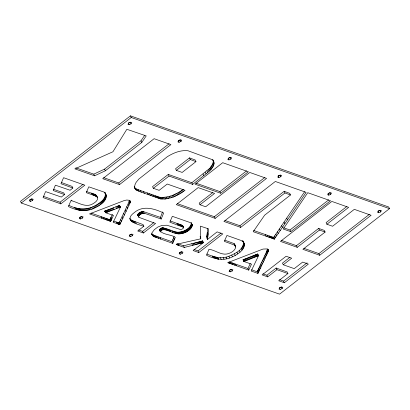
<?xml version="1.0" encoding="UTF-8"?>
<svg xmlns="http://www.w3.org/2000/svg" width="410" height="410" viewBox="0 0 410 410"><rect width="100%" height="100%" fill="white"/><g stroke="black" fill="none" stroke-linecap="round" stroke-linejoin="round"><path stroke-width="0.61" d="M206.804 254.015C213.743 256.952 221.497 259.479 228.888 256.224C234.797 253.785 243.781 249.823 243.468 242.238M224.716 240.163L234.095 243.581C238.333 247.753 232.947 252.191 229.016 253.39C222.133 256.286 215.552 250.044 208.977 249.27L206.481 255.266C214.604 259.069 224.101 261.334 232.506 256.773C238.128 254.354 248.045 247.855 242.756 240.752L244.268 243.883M234.868 245.954L234.499 244.191M113.565 221.108L119.156 222.855L128.13 203.847L129.488 200.249L130.288 201.894L130.201 202.622L119.899 224.536L113.186 222.338L120.381 207.214L119.556 205.441L104.822 211.073L105.303 211.293M257.957 273.434L257.157 271.789L266.172 252.668L267.535 249.003L268.335 250.648L268.104 251.745L257.957 273.434L251.227 271.041L258.474 255.799L257.675 254.036L243.063 259.755L243.976 261.508L251.499 264.163L248.773 270.103L227.673 262.666L262.969 249.07L266.592 248.921L267.92 249.567L268.335 250.648M203.375 242.623L184.321 247.44L178.97 245.554L178.171 243.909L183.526 245.79L202.53 240.983L203.375 242.623L193.12 250.551L198.819 252.56L222.814 233.895L217.11 231.881L207.511 239.455L206.712 237.81L207.696 228.375M207.511 239.455L208.603 228.882L200.398 226.151L200.756 238.81L176.136 244.37L178.97 245.554M160.351 231.64C158.219 229.846 160.72 228.124 162.375 227.863C167.516 228.411 172.138 231.419 177.253 232.234C182.824 232.419 190.829 229.046 191.367 222.937C194.899 229.836 181.83 235.181 176.546 233.582C171.667 232.998 166.849 228.549 161.888 229.948C161.355 230.287 160.828 230.676 160.433 231.178C163.175 234.776 171.693 234.582 175.321 237.303L172.794 243.376L154.201 236.698L152.53 235.535L151.567 233.838M170.16 220.913L182.486 225.418L183.562 227.34L183.465 228.021L181.958 229.241L180.426 229.508L166.952 225.239L161.965 225.403L157.855 227.037L154.278 229.692L151.915 232.921L152.1 234.935M137.709 215.065C138.273 212.595 141.265 211.678 143.51 211.601L160.407 217.382L161.207 219.027L163.651 213C154.391 208.68 142.998 205.031 134.234 212.641C122.928 220.841 137.488 224.413 143.864 226.223L137.724 230.999L143.403 233.003L155.58 223.46L139.641 217.577L138.621 216.962L137.709 215.065L138.17 215.593M68.777 205.297C76.598 209.32 85.972 210.458 93.972 206.271C98.902 203.647 106.892 199.368 105.083 192.613M86.571 191.414C90.108 193.556 96.827 192.982 97.626 198.271C97.529 201.013 94.812 202.617 92.727 203.898C85.521 208.101 78.049 202.238 70.971 200.577L68.414 206.537C76.567 210.684 86.367 212.375 94.771 207.916C99.907 205.318 108.881 200.131 105.349 193.161M168.264 174.414L169.063 176.059L192.654 184.382L207.783 172.472L211.314 169.151L213.087 166.537L214.066 163.621L213.543 161.109L212.359 159.674L188.041 150.762C180.605 149.896 173.368 152.909 167.193 156.789L138.8 179.093L136.115 182.342L134.936 184.838L134.583 187.344L135.756 189.758L139.036 191.352L160.407 198.911L165.65 198.983L173.056 197.174L178.883 194.401L185.053 190.317L167.244 184.034L159.136 190.337L153.335 188.292L152.535 186.647L168.264 174.414L191.854 182.737L209.935 168.182L212.78 163.872L213.267 161.97L213.082 160.254M119.505 205.743L119.556 205.441M257.516 254.513L257.675 254.036M161.207 219.027L144.31 213.246C142.065 213.323 139.072 214.245 138.508 216.711L138.621 216.962M160.407 217.382L162.626 211.903M172.794 243.376L171.995 241.731L174.096 236.683M182.665 226.376L182.763 225.695M248.773 270.103L247.973 268.453L250.208 263.594M120.402 207.127L105.616 212.718L104.781 211.094L105.58 212.739L113.467 215.465L110.608 221.354L109.808 219.709L112.401 214.394M160.407 231.235L159.608 229.585M32.467 200.521L33.21 199.286L32.047 198.876L30.135 199.701L29.392 200.936L30.56 201.346L32.467 200.521L31.667 198.876L29.761 199.701L30.56 201.346M131.046 123.846L131.789 122.61L130.621 122.2L128.714 123.026L127.971 124.261L129.14 124.671L131.046 123.846L130.247 122.2M82.389 218.14L83.133 216.905L81.969 216.495L80.063 217.32L79.32 218.556L80.483 218.966L82.389 218.14L81.59 216.495M180.969 141.465L181.712 140.23L180.549 139.82L178.637 140.645L177.894 141.88L179.062 142.29L180.969 141.465L180.169 139.82L178.263 140.645L179.062 142.29M132.312 235.76L133.055 234.525L131.892 234.115L129.985 234.94L129.242 236.175L130.406 236.585L132.312 235.76L131.513 234.115M230.891 159.085L231.635 157.85L230.471 157.44L228.565 158.265L227.822 159.5L228.985 159.91L230.891 159.085L230.092 157.44L228.185 158.265L228.985 159.91M182.235 253.38L182.978 252.145L181.814 251.735L179.908 252.56L179.165 253.795L180.328 254.205L182.235 253.38L181.435 251.735L179.529 252.56L180.328 254.205M280.814 176.705L281.557 175.47L280.394 175.06L278.487 175.885L277.744 177.12L278.908 177.53L280.814 176.705L280.015 175.06M232.157 271L232.9 269.765L231.737 269.355L229.831 270.18L229.087 271.415L230.251 271.825L232.157 271L231.363 269.355L229.451 270.18L230.251 271.825M330.737 194.325L331.48 193.089L330.316 192.679L328.41 193.505L327.667 194.74L328.83 195.15L330.737 194.325L329.937 192.679L328.031 193.505L328.83 195.15M282.085 288.619L282.828 287.384L281.66 286.974L279.753 287.799L279.01 289.035L280.173 289.445L282.085 288.619L281.286 286.974M380.664 211.944L381.402 210.709L380.239 210.299L378.333 211.124L377.589 212.359L378.753 212.769L380.664 211.944L379.865 210.299L377.953 211.124L378.753 212.769M75.845 167.828L93.782 174.158L104.565 169.11L141.004 140.768L144.74 135.264M141.804 142.419L146.216 135.91L126.849 129.283L112.929 151.756L74.851 168.843L94.582 175.803L105.365 170.76L141.804 142.419L141.004 140.768M253.6 230.476L273.639 237.426L304.594 191.762M278.246 233.474L306.106 192.351L275.32 181.476L223.921 221.451L240.706 227.376L284.976 192.946L290.505 194.996L264.629 215.194L253.216 231.701L274.305 239.076L278.246 233.474L277.452 231.824M202.268 241.229L202.53 240.983M72.847 188.026L70.084 190.255L55.391 185.166L53.213 190.542L64.554 194.545L61.315 197.061L45.561 191.598L43.065 197.594L60.829 203.862L84.829 185.197L63.576 177.699L60.972 183.721L72.847 188.026L72.047 186.381L61.362 182.506M138.626 229.954L142.603 231.358L153.806 222.579M195.965 161.627L182.163 172.431L176.361 170.386L175.562 168.736L189.512 157.886L195.165 159.982L195.965 161.627L190.312 159.531L189.512 157.886M130.436 115.845L20.5 201.356L21.299 203.001L279.564 294.154L389.5 208.644L388.7 206.999L130.436 115.845L131.236 117.496L389.5 208.644M21.299 203.001L131.236 117.496M43.45 196.364L60.029 202.217L83.03 184.331M103.72 177.668L118.705 182.957L169.094 143.761M119.505 184.602L170.903 144.622L154.119 138.698L102.72 178.678L119.505 184.602L118.705 182.957M153.335 188.292L169.063 176.059M176.361 170.386L190.312 159.531M212.78 192.546L199.193 203.114L199.993 204.759L205.666 206.763L249.772 172.456L266.556 178.381L215.158 218.361L176.279 204.641L198.168 187.616L214.584 193.407L199.993 204.759M196.067 183.183L219.924 191.603L246.559 170.888M220.723 193.248L248.368 171.754L222.712 162.698L195.073 184.198L220.723 193.248L219.924 191.603M177.274 203.626L214.358 216.716L264.752 177.52M194.027 249.511L198.02 250.915L221.016 233.029M224.921 220.442L239.906 225.731L284.176 191.296L289.706 193.346L290.505 194.996M283.612 227.781L289.952 230.02L328.702 199.88M290.752 231.665L330.506 200.741L307.741 192.7L283.259 229.021L290.752 231.665L289.952 230.02M281.45 240.393L296.435 245.682L318.647 228.406L324.325 230.41L325.125 232.055L302.913 249.331L319.697 255.256L371.096 215.276L354.312 209.356L332.582 226.253L326.908 224.249L326.109 222.604L346.824 206.491M326.908 224.249L348.633 207.352L331.849 201.428L280.45 241.403L297.235 247.327L319.446 230.051L325.125 232.055M263 273.849L266.889 275.223L276.13 268.032L287.118 271.912L287.917 273.557L278.672 280.747L284.35 282.751L308.346 264.086L302.672 262.082L294.236 268.637L283.254 264.763L282.454 263.117L289.896 257.331M283.254 264.763L291.684 258.203L286.129 256.245L262.133 274.91L267.689 276.868L276.929 269.683L287.917 273.557M279.579 279.702L283.551 281.106L307.049 262.825M303.912 248.322L318.898 253.611L369.292 214.415M134.311 187.155L135.607 188.559L138.242 189.707L159.341 197.184L162.088 197.482L167.782 196.856L172.256 195.529L178.083 192.751L183.413 189.282M129.77 122.411L128.34 123.026L129.14 124.671M81.113 216.7L79.683 217.32L80.483 218.966M131.036 234.32L129.606 234.94L130.406 236.585M279.538 175.265L278.108 175.885L278.908 177.53M280.809 287.179L279.374 287.799L280.173 289.445M258.52 255.671L243.976 261.508M91.092 213.097L109.808 219.709M130.288 201.894L129.816 200.818L128.453 200.157L126.644 200.039L124.286 200.536L89.539 213.902L110.608 221.354M230.153 263.584L229.354 261.939L247.973 268.453M183.562 227.34L169.817 222.159L172.328 216.321L190.081 222.517L191.183 223.127L192.167 224.583M97.093 196.984L94.915 195.77L86.259 192.669L88.78 186.832L104.053 192.085L105.882 194.258M53.613 189.317L63.76 192.9L64.554 194.545M152.53 235.535L151.731 233.884L154.058 235.33L171.995 241.731M251.55 269.795L257.157 271.789M235.571 246.395L234.894 245.226L224.342 241.382L226.92 235.448L240.967 240.419L242.828 241.531L243.991 243.115M129.862 218.817L131.641 220.344L143.064 224.577L143.864 226.223M160.074 230.42L159.557 229.995M243.068 259.796L244.191 261.611M71.125 200.147L71.97 200.879M96.299 195.339L97.544 197.81M318.647 228.406L319.446 230.051M318.898 253.611L319.697 255.256M284.176 191.296L284.976 192.946M286.718 218.156L287.518 219.801M296.435 245.682L297.235 247.327M284.048 222.092L284.847 223.737M281.583 225.731L282.382 227.376M279.369 228.995L280.168 230.64M275.874 234.151L276.668 235.796M274.68 235.904L275.479 237.549M273.921 237.016L274.72 238.666M273.639 237.426L274.439 239.071M273.511 237.426L274.305 239.076M273.173 237.349L273.972 238.994M272.604 237.185L273.403 238.83M271.779 236.918L272.578 238.564M270.677 236.544L271.476 238.189M269.267 236.058L270.067 237.703M267.525 235.448L268.324 237.093M265.434 234.704L266.228 236.35M283.551 281.106L284.35 282.751M267.709 248.942L268.242 250.038M267.781 249.229L268.314 250.325M267.505 249.367L268.304 251.012M267.417 249.782L268.217 251.427M276.13 268.032L276.929 269.683M267.305 250.1L268.104 251.745M267.048 250.705L267.848 252.35M266.664 251.571L267.463 253.221M266.172 252.668L266.971 254.313M265.583 253.959L266.382 255.604M264.906 255.42L265.706 257.065M264.163 257.014L264.962 258.659M263.363 258.71L264.163 260.355M262.523 260.483L263.322 262.128M212.744 159.464L213.882 161.899M213.256 161.089L214.056 162.734M213.267 161.97L214.066 163.621M261.677 262.251L262.477 263.896M257.675 254.154L258.474 255.799M257.557 254.077L258.356 255.722M213.108 162.903L213.907 164.548M257.377 254.138L258.177 255.784M257.142 254.226L257.941 255.871M256.865 254.333L257.664 255.978M266.889 275.223L267.689 276.868M212.78 163.872L213.579 165.517M256.542 254.456L257.342 256.101M260.873 263.943L261.672 265.588M256.183 254.589L256.983 256.24M212.288 164.892L213.087 166.537M255.799 254.743L256.599 256.388M255.394 254.902L256.194 256.547M260.119 265.526L260.919 267.171M211.627 165.953L212.426 167.598M254.912 255.092L255.712 256.737M254.297 255.333L255.097 256.978M239.906 225.731L240.706 227.376M211.042 166.793L211.842 168.438M259.433 266.966L260.232 268.617M253.585 255.614L254.379 257.26M210.514 167.505L211.314 169.151M252.78 255.932L253.58 257.577M258.828 268.242L259.627 269.888M209.935 168.182L210.735 169.827M251.914 256.27L252.714 257.916M258.315 269.319L259.115 270.964M209.218 168.905L210.017 170.55M257.916 270.164L258.715 271.809M251.002 256.629L251.801 258.274M257.639 270.749L258.438 272.394M208.27 169.755L209.064 171.4M242.664 240.834L243.197 241.931M243.591 243.048L244.386 244.693M250.064 256.993L250.864 258.638M243.56 243.904L244.36 245.549M243.376 244.79L244.175 246.436M249.126 257.362L249.926 259.007M206.983 170.826L207.783 172.472M243.043 245.703L243.842 247.348M248.209 257.721L249.008 259.366M242.566 246.635L243.366 248.281M247.322 258.069L248.117 259.714M241.936 247.584L242.735 249.229M205.277 172.2L206.076 173.845M246.477 258.397L247.276 260.042M241.162 248.537L241.961 250.182M245.692 258.705L246.492 260.35M244.985 258.987L245.785 260.632M203.047 173.963L203.842 175.608M244.365 259.233L245.165 260.878M243.847 259.438L244.647 261.083M239.209 250.464L240.009 252.109M243.448 259.597L244.247 261.242M243.181 259.704L243.981 261.349M234.095 243.581L234.894 245.226M234.894 245.339L235.694 246.984M236.939 252.222L237.738 253.867M234.417 253.785L235.217 255.43M214.358 216.716L215.158 218.361M231.711 255.128L232.506 256.773M235.524 264.117L236.324 265.762M233.741 263.492L234.54 265.137M228.888 256.224L229.687 257.87M232.101 262.912L232.9 264.558M230.625 262.39L231.424 264.035M191.854 182.737L192.654 184.382M228.58 262.113L229.113 263.21M226.012 257.044L226.812 258.689M223.163 257.567L223.962 259.212M220.395 257.762L221.195 259.407M207.316 232.373L208.116 234.018M207.245 233.146L208.044 234.792M207.168 233.895L207.967 235.54M207.096 234.592L207.896 236.242M207.029 235.232L207.829 236.877M217.787 257.608L218.586 259.253M206.973 235.796L207.773 237.441M217.464 257.552L218.263 259.197M206.922 236.262L207.721 237.908M217.069 257.465L217.869 259.11M206.876 236.626L207.675 238.271M216.582 257.337L217.382 258.982M216.003 257.162L216.803 258.807M215.306 256.947L216.106 258.592M182.573 189.891L183.373 191.537M214.486 256.68L215.286 258.326M213.528 256.358L214.327 258.003M181.512 190.635L182.312 192.28M212.421 255.978L213.22 257.623M180.4 191.367L181.199 193.013M179.257 192.075L180.051 193.72M202.504 241.039L203.298 242.689M200.162 236.539L200.695 237.636M202.407 241.013L203.206 242.658M200.188 236.724L200.715 237.82M200.208 236.898L200.756 238.164M202.217 241.059L203.068 242.874M201.961 241.121L202.76 242.766M201.653 241.203L202.453 242.848M178.083 192.751L178.883 194.401M201.305 241.29L202.099 242.935M200.91 241.393L201.71 243.038M200.485 241.505L201.284 243.15M191.173 222.64L192.275 225.003M176.9 193.402L177.699 195.047M191.511 223.788L192.305 225.433M200.039 241.623L200.838 243.268M191.465 224.224L192.259 225.869M191.337 224.67L192.136 226.315M199.475 241.772L200.275 243.417M191.137 225.131L191.936 226.776M175.716 194.007L176.515 195.652M190.86 225.608L191.654 227.253M198.727 241.967L199.526 243.612M190.588 226.002L191.388 227.647M190.301 226.381L191.101 228.027M197.82 242.197L198.619 243.842M174.537 194.571L175.337 196.216M189.989 226.745L190.788 228.39M189.656 227.109L190.455 228.754M196.774 242.464L197.574 244.109M189.287 227.468L190.086 229.113M173.379 195.078L174.178 196.723M188.877 227.837L189.676 229.482M195.631 242.756L196.426 244.401M188.421 228.216L189.22 229.861M172.256 195.529L173.056 197.174M187.918 228.611L188.718 230.256M194.401 243.068L195.201 244.714M198.02 250.915L198.819 252.56M187.355 229.031L188.154 230.676M186.97 229.313L187.765 230.958M170.775 196.052L171.575 197.697M186.622 229.554L187.421 231.199M193.125 243.386L193.925 245.036M186.309 229.769L187.109 231.414M186.012 229.959L186.811 231.604M185.725 230.133L186.524 231.778M169.279 196.492L170.078 198.138M185.433 230.297L186.232 231.942M191.829 243.714L192.628 245.359M185.13 230.456L185.93 232.101M182.635 225.51L183.603 227.55M182.486 225.418L183.306 227.232M182.163 225.274L182.962 226.92M184.802 230.62L185.602 232.265M181.681 225.07L182.481 226.715M184.438 230.794L185.233 232.439M167.782 196.856L168.582 198.501M181.035 224.818L181.835 226.463M183.859 231.055L184.659 232.701M180.241 224.516L181.041 226.161M183.285 231.286L184.08 232.931M166.301 197.138L167.101 198.783M179.303 224.167L180.103 225.813M182.706 231.496L183.506 233.141M182.127 231.681L182.927 233.326M178.222 223.773L179.021 225.418M164.851 197.338L165.65 198.983M181.553 231.84L182.347 233.485M177.012 223.337L177.812 224.982M180.979 231.973L181.773 233.618M180.405 232.08L181.205 233.726M163.441 197.451L164.241 199.096M179.841 232.162L180.641 233.808M179.278 232.219L180.077 233.864M162.088 197.482L162.888 199.127M178.55 232.27L179.349 233.915M177.899 232.275L178.698 233.92M160.807 197.415L161.607 199.065M177.253 232.234L178.053 233.879M183.526 245.79L184.321 247.44M176.556 232.127L177.356 233.772M159.608 197.266L160.407 198.911M159.341 197.184L160.141 198.829M158.721 196.979L159.521 198.624M175.746 231.932L176.546 233.582M157.783 196.656L158.583 198.302M174.757 231.645L175.557 233.295M156.564 196.236L157.363 197.881M173.527 231.25L174.327 232.895M155.103 195.724L155.897 197.369M172 230.727L172.8 232.373M177.284 243.586L178.083 245.236M153.422 195.134L154.221 196.779M176.848 243.878L177.381 244.98M170.104 230.061L170.903 231.706M173.671 237.708L174.47 239.353M169.063 229.697L169.863 231.342M151.572 194.483L152.366 196.129M168.049 229.349L168.848 230.994M167.09 229.026L167.89 230.671M149.573 193.776L150.373 195.421M166.199 228.729L166.998 230.374M165.399 228.467L166.199 230.112M164.707 228.247L165.507 229.892M147.472 193.028L148.271 194.673M164.138 228.078L164.938 229.723M163.723 227.96L164.523 229.605M163.467 227.904L164.266 229.549M163.083 227.857L163.882 229.503M162.719 227.842L163.518 229.487M162.375 227.863L163.175 229.508M162.047 227.919L162.847 229.564M161.724 228.006L162.524 229.656M161.407 228.134L162.206 229.779M143.515 191.624L144.31 193.269M161.094 228.303L161.888 229.948M160.771 228.508L161.571 230.153M160.438 228.754L161.238 230.399M160.305 228.862L161.104 230.507M160.172 228.975L160.971 230.62M160.054 229.082L160.853 230.727M159.941 229.19L160.74 230.835M159.838 229.287L160.638 230.938M159.756 229.38L160.551 231.03M159.685 229.462L160.484 231.112M159.633 229.533L160.874 232.065M140.481 190.537L141.281 192.182M159.541 229.805L160.51 231.834M138.242 189.707L139.036 191.352M136.658 189.071L137.458 190.717M159.962 237.482L160.761 239.127M135.607 188.559L136.407 190.204M134.957 188.113L135.756 189.758M134.203 186.765L134.736 187.862M134.321 187.062L135.367 189.312M157.865 236.734L158.665 238.379M156.225 236.145L157.025 237.79M143.51 211.601L144.31 213.246M154.98 235.683L155.779 237.328M142.547 211.688L143.341 213.338M154.058 235.33L154.857 236.975M142.167 211.734L142.967 213.379M153.401 235.053L154.201 236.698M141.798 211.801L142.598 213.446M152.94 234.833L153.74 236.478M152.612 234.638L153.412 236.283M141.435 211.883L142.234 213.528M152.351 234.453L153.15 236.098M141.081 211.99L141.88 213.636M140.732 212.113L141.532 213.759M140.389 212.257L141.189 213.902M140.056 212.421L140.855 214.066M139.728 212.605L140.527 214.251M139.405 212.81L140.205 214.456M139.118 213.01L139.918 214.655M138.867 213.195L139.666 214.84M138.647 213.374L139.446 215.024M138.462 213.554L139.262 215.199M138.303 213.723L139.103 215.373M138.165 213.902L138.964 215.547M138.052 214.082L138.852 215.727M137.955 214.266L138.754 215.911M137.878 214.466L138.672 216.111M137.755 214.794L138.97 217.238M129.627 200.203L130.16 201.3M129.719 200.485L130.252 201.582M129.473 200.592L130.267 202.243M129.401 200.977L130.201 202.622M129.032 201.848L129.832 203.493M142.603 231.358L143.403 233.003M128.13 203.847L128.93 205.492M135.402 221.789L136.202 223.435M134.049 221.292L134.849 222.937M126.833 206.66L127.633 208.306M133.004 220.898L133.803 222.543M132.215 220.59L133.014 222.235M131.641 220.344L132.44 221.989M131.231 220.144L132.03 221.789M130.933 219.97L131.733 221.615M130.713 219.801L131.513 221.446M130.518 219.616L131.318 221.262M129.719 218.52L130.662 220.462M125.291 209.966L126.09 211.611M104.565 169.11L105.365 170.76M123.661 213.451L124.461 215.096M119.582 205.569L120.381 207.214M119.412 205.451L120.304 207.388M119.131 205.528L119.93 207.173M118.669 205.687L119.469 207.332M117.998 205.933L118.797 207.578M117.075 206.291L117.87 207.937M122.083 216.803L122.882 218.448M115.861 206.763L116.66 208.408M120.704 219.693L121.504 221.338M113.324 207.762L114.123 209.407M119.679 221.815L120.478 223.465M104.904 192.444L106.18 195.022M105.529 194.171L106.328 195.816M112.319 208.157L113.119 209.802M119.156 222.855L119.899 224.536M105.529 195.001L106.328 196.646M118.987 222.896L119.787 224.542M118.808 222.871L119.607 224.516M118.546 222.809L119.346 224.454M105.38 195.867L106.18 197.512M111.33 208.541L112.13 210.186M118.203 222.712L119.002 224.357M117.752 222.568L118.551 224.214M105.088 196.759L105.888 198.404M93.782 174.158L94.582 175.803M117.198 222.384L117.998 224.029M110.377 208.915L111.171 210.561M104.642 197.681L105.442 199.327M116.522 222.153L117.321 223.798M109.475 209.269L110.275 210.914M104.048 198.63L104.847 200.275M103.689 199.122L104.488 200.767M108.655 209.587L109.455 211.232M103.31 199.598L104.109 201.243M107.938 209.869L108.732 211.514M102.9 200.07L103.699 201.715M111.054 217.269L111.853 218.914M107.338 210.099L108.132 211.744M102.454 200.531L103.253 202.176M110.818 217.766L111.617 219.411M106.877 210.274L107.676 211.919M110.597 218.222L111.392 219.868M101.972 200.997L102.772 202.642M106.508 210.417L107.307 212.062M110.392 218.638L111.192 220.283M106.159 210.55L106.959 212.195M110.213 218.991L111.013 220.636M101.449 201.469L102.249 203.114M110.059 219.288L110.859 220.934M105.836 210.678L106.636 212.324M109.936 219.509L110.736 221.154M105.544 210.791L106.344 212.436M109.854 219.652L110.654 221.297M105.288 210.889L106.087 212.534M109.619 219.652L110.418 221.297M100.875 201.951L101.675 203.596M105.083 210.971L105.877 212.616M109.106 219.483L109.906 221.128M104.924 211.032L105.718 212.677M100.25 202.448L101.05 204.093M108.312 219.212L109.111 220.857M95.93 194.986L96.729 196.631M95.74 194.858L96.54 196.503M99.563 202.97L100.363 204.616M107.256 218.848L108.055 220.493M95.479 194.714L96.278 196.359M95.13 194.55L95.93 196.195M94.679 194.355L95.479 196M105.98 218.397L106.779 220.047M94.115 194.125L94.915 195.77M98.487 203.734L99.287 205.379M93.418 193.858L94.213 195.503M104.504 217.879L105.303 219.524M92.573 193.546L93.372 195.191M97.39 204.441L98.19 206.086M91.568 193.187L92.368 194.832M102.864 217.3L103.663 218.945M96.278 205.102L97.078 206.748M101.091 216.67L101.89 218.315M95.135 205.712L95.935 207.357M93.972 206.271L94.771 207.916M92.773 206.784L93.572 208.434M91.543 207.255L92.342 208.9M90.277 207.675L91.076 209.325M88.97 208.06L89.769 209.705M87.909 208.326L88.709 209.971M86.874 208.552L87.673 210.197M85.859 208.731L86.653 210.376M84.855 208.864L85.654 210.514M83.865 208.957L84.665 210.602M82.887 209.008L83.686 210.653M81.913 209.013L82.712 210.658M80.944 208.972L81.744 210.622M79.976 208.895L80.775 210.54M79.586 208.849L80.386 210.494M79.192 208.777L79.991 210.422M78.746 208.68L79.545 210.325M78.223 208.536L79.022 210.186M77.582 208.347L78.382 209.992M76.788 208.085L77.587 209.73M75.804 207.757L76.603 209.402M74.594 207.337L75.394 208.982M60.029 202.217L60.829 203.862M96.57 195.734L96.832 196.626M172.923 239.512L173.579 241.49"/></g></svg>
